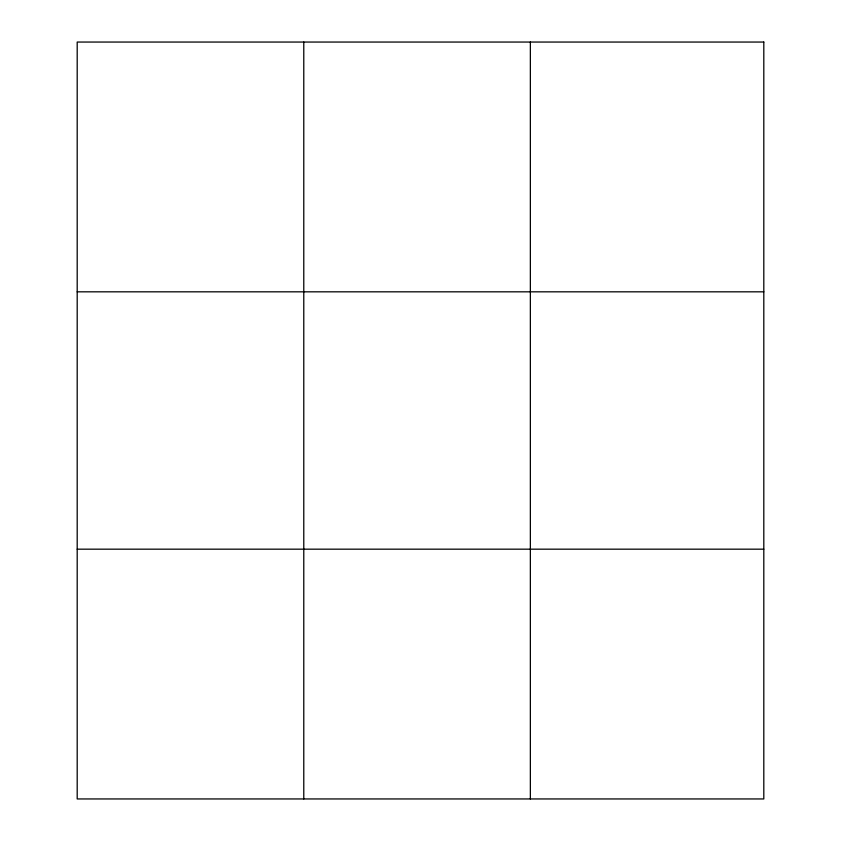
<?xml version="1.0" encoding="UTF-8"?>
<svg xmlns="http://www.w3.org/2000/svg" width="841" height="841" viewBox="0 0 841 841"><rect width="100%" height="100%" fill="white"/><g stroke="black" fill="none" stroke-linecap="round" stroke-linejoin="round"><path stroke-width="1.26" d="M303.78 798.95L303.78 42.05M530.356 798.95L530.356 42.05M77.193 291.827L763.807 291.827M77.193 549.173L763.807 549.173M763.807 42.05L763.807 798.95L77.193 798.95L77.193 42.05L763.807 42.05"/></g></svg>
